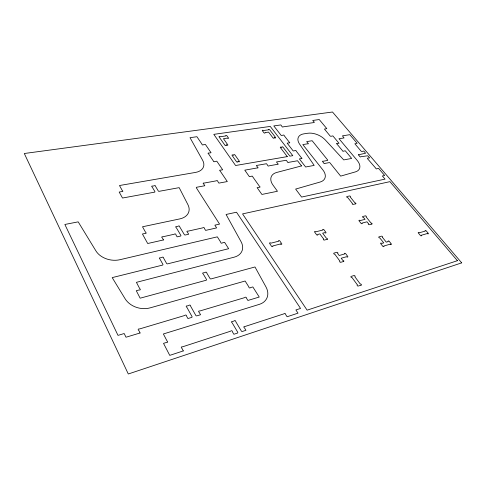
<?xml version="1.0" encoding="UTF-8"?>
<svg xmlns="http://www.w3.org/2000/svg" width="486" height="486" viewBox="0 0 486 486"><rect width="100%" height="100%" fill="white"/><g stroke="black" fill="none" stroke-linecap="round" stroke-linejoin="round"><path stroke-width="0.73" d="M358.425 154.815L359.695 156.285A0.608 0.346 26.8 0 0 360.181 156.857A0.608 0.346 26.8 0 0 360.819 156.741L367.799 155.781L369.627 157.895L367.562 158.15L367.398 158.551L375.8 168.259A0.614 0.352 27.9 0 0 376.298 168.842A0.614 0.352 27.9 0 0 376.923 168.715L378.582 168.381L384.669 175.507L382.379 175.993L385.046 179.121L301.593 197.067L295.634 189.072L320.244 181.995A14.708 8.955 25.1 0 0 322.874 169.93L302.814 144.585L307.662 143.795A0.614 0.358 24.1 0 0 308.343 143.686A0.614 0.358 24.1 0 0 307.887 143.109L306.684 141.608L312.152 140.727L327.631 159.949A0.626 0.371 25.5 0 1 327.491 160.453L323.154 161.249A0.626 0.371 25.4 0 0 322.473 161.376A0.626 0.371 25.4 0 0 322.947 161.972L323.725 162.95A0.626 0.371 25.5 0 0 324.205 163.545A0.626 0.371 25.5 0 0 324.891 163.418L329.229 162.61A0.626 0.371 25.7 0 1 330.043 162.944L340.662 176.126L355.454 171.874A14.155 8.232 26.5 0 0 357.259 160.495L338.985 138.686L344.058 137.951L342.448 135.861L349.798 134.677L357.149 143.285L354.871 143.771L361.122 151.195L361.857 151.517L363.771 151.043L365.575 153.224L358.425 154.815M336.664 143.704L342.46 150.642A0.608 0.346 25.9 0 0 342.934 151.213A0.608 0.346 25.9 0 0 343.584 151.097L345.291 150.794L351.664 158.442L343.754 159.912L325.231 139.889A13.948 8.068 24.4 0 0 307.784 133.249L303.799 133.857A14.003 8.134 24.3 0 0 299.534 144.05L314.181 165.41L305.639 166.996L299.37 158.91L301.235 158.582A0.632 0.383 24.2 0 0 301.94 158.454A0.632 0.383 24.2 0 0 301.472 157.859L296.235 151.122A0.626 0.377 23.7 0 0 295.78 150.532A0.626 0.377 23.7 0 0 295.075 150.654L293.216 150.964L287.165 143.157L289.018 142.866A0.62 0.364 23.2 0 0 289.723 142.756A0.62 0.364 23.2 0 0 289.273 142.173L284.213 135.673A0.614 0.358 22.7 0 0 283.769 135.108A0.614 0.358 22.7 0 0 283.071 135.211L281.224 135.491L273.806 125.923L280.829 124.932L281.971 126.396A0.608 0.352 22.5 0 0 282.409 126.949A0.608 0.352 22.5 0 0 283.101 126.852L314.144 122.545L314.302 122.193L312.729 120.455L319.235 119.538L326.805 128.62L324.46 129.069L330.152 136.007L330.887 136.329L332.861 135.886L339.021 143.279L336.664 143.704M461.7 262.853L128.298 373.989L24.3 153.503L332.503 112.011L461.7 262.853M183.301 350.916L169.742 355.375L163.521 343.359L166.485 342.423A0.887 0.741 17.6 0 0 167.603 342.065A0.887 0.741 17.6 0 0 167.075 341.057L163.375 333.973L259.403 304.333A18.158 13.663 25.7 0 0 265.976 286.934L254.986 266.972L211.07 278.909A0.802 0.608 21.3 0 1 210.025 278.49L206.781 273.047A0.796 0.601 20.6 0 0 206.271 272.203A0.796 0.601 20.6 0 0 205.305 272.458L203.713 272.877A0.796 0.601 20.3 0 0 202.735 273.138A0.796 0.601 20.3 0 0 203.239 273.989L206.477 279.45A0.802 0.614 20.8 0 1 206.143 280.252L140.144 298.191L136.28 290.719L139.16 289.954A0.851 0.668 13 0 0 140.254 289.668A0.851 0.668 13 0 0 139.774 288.757L136.426 282.336L234.203 257.161A17.289 12.417 21.6 0 0 241.099 241.755L226.081 214.472L236.518 212.218L300.548 308.44L295.895 309.953L298.009 313.16L287.092 316.757L285.561 314.393A0.808 0.608 30.3 0 0 284.984 313.5A0.808 0.608 30.3 0 0 284.073 313.798L244.859 326.556A0.838 0.662 27.5 0 0 243.875 326.871A0.838 0.662 27.5 0 0 244.44 327.813L245.934 330.298L242.435 331.452A0.838 0.668 27.5 0 1 241.335 331.009L235.722 321.592A0.832 0.656 26.1 0 0 235.163 320.663A0.832 0.656 26.1 0 0 234.173 320.973L232.551 321.489A0.838 0.662 25.8 0 0 231.555 321.805A0.838 0.662 25.8 0 0 232.108 322.74L237.709 332.199A0.844 0.674 27.1 0 1 237.405 333.11L233.851 334.277L232.369 331.756A0.844 0.68 26.4 0 0 231.804 330.796A0.844 0.68 26.4 0 0 230.795 331.124L182.438 346.858A0.887 0.741 20.4 0 0 181.333 347.217A0.887 0.741 20.4 0 0 181.873 348.231L183.301 350.916M457.423 260.69L307.116 310.165L242.557 213.907L389.918 181.655L457.423 260.69M361.086 285.13L358.261 286.041A0.753 0.51 32.8 0 1 357.289 285.653A0.753 0.51 32.8 0 1 357.423 284.905L351.986 277.524A0.747 0.504 32 0 1 351.026 277.135A0.747 0.504 32 0 1 351.165 276.406L353.99 275.532A0.741 0.504 32 0 1 354.944 275.92A0.741 0.504 32 0 1 354.81 276.643L360.254 284A0.753 0.51 32.9 0 1 361.22 284.389A0.753 0.51 32.9 0 1 361.086 285.13M140.077 332.977L125.989 337.229L124.197 333.53L117.995 335.376L64.863 224.465L78.191 221.853L95.894 250.873A18.814 13.924 10.6 0 0 119.981 259.7L217.339 236.834L220.814 242.356A0.759 0.541 21.2 0 0 221.306 243.14A0.759 0.541 21.2 0 0 222.217 242.921L224.611 242.338L228.639 248.698L167.652 263.843A0.808 0.608 16.3 0 1 166.595 263.418L163.569 258.036A0.802 0.601 15.7 0 0 163.096 257.197A0.802 0.601 15.7 0 0 162.087 257.44L160.423 257.841A0.808 0.601 15.5 0 0 159.408 258.084A0.808 0.601 15.5 0 0 159.876 258.929L162.889 264.335A0.808 0.614 15.7 0 1 162.506 265.119L112.199 277.609L125.066 298.702A19.458 15.352 13.4 0 0 150.192 307.845L245.138 281.017L248.929 287.05A0.79 0.595 25.5 0 0 249.47 287.906A0.79 0.595 25.5 0 0 250.399 287.633L252.835 286.928L259.238 297.037L247.89 300.463L246.451 298.137A0.802 0.614 25.7 0 0 245.904 297.256A0.802 0.614 25.7 0 0 244.956 297.541L199.679 311.034A0.838 0.668 21.2 0 0 198.646 311.344A0.838 0.668 21.2 0 0 199.175 312.273L200.566 314.734L196.909 315.839A0.844 0.674 21 0 1 195.797 315.396L190.561 306.071A0.838 0.662 19.8 0 0 190.044 305.147A0.838 0.662 19.8 0 0 189.005 305.451L187.304 305.943A0.838 0.668 19.5 0 0 186.266 306.247A0.838 0.668 19.5 0 0 186.782 307.17L192 316.538A0.851 0.68 20.4 0 1 191.636 317.431L187.912 318.549L186.533 316.052A0.851 0.686 19.6 0 0 186.01 315.11A0.851 0.686 19.6 0 0 184.953 315.42L139.403 328.998A0.893 0.735 12.8 0 0 138.255 329.338A0.893 0.735 12.8 0 0 138.753 330.34L140.077 332.977M343.59 261.474L340.771 262.294A0.729 0.492 30.5 0 1 339.823 261.911A0.729 0.492 30.5 0 1 339.975 261.213L334.787 254.16A0.723 0.486 29.7 0 1 333.846 253.783A0.723 0.486 29.7 0 1 334.003 253.097L336.81 252.313A0.723 0.48 29.8 0 1 337.746 252.69A0.723 0.48 29.8 0 1 337.594 253.37L339.167 255.502L344.586 253.965A0.723 0.48 30.3 0 1 344.732 253.279A0.723 0.48 30.3 0 1 345.661 253.656L347.703 256.383A0.723 0.48 30.5 0 1 347.557 257.07A0.723 0.48 30.5 0 1 346.621 256.693L341.202 258.248L342.788 260.393A0.729 0.492 30.6 0 1 343.736 260.775A0.729 0.492 30.6 0 1 343.59 261.474M390.294 244.154L383.794 246.019A0.699 0.443 31.6 0 1 383.697 246.669A0.699 0.443 31.6 0 1 382.798 246.305L380.738 243.711A0.699 0.443 31.4 0 1 380.842 243.067A0.699 0.443 31.4 0 1 381.741 243.425L383.727 242.86L379.76 237.867A0.693 0.431 31 0 1 378.867 237.508A0.693 0.431 31 0 1 378.971 236.876L381.51 236.178A0.693 0.431 31.1 0 1 382.397 236.536A0.693 0.431 31.1 0 1 382.3 237.162L386.267 242.143L388.235 241.585A0.693 0.431 31.6 0 1 388.332 240.947A0.693 0.431 31.6 0 1 389.219 241.305L391.279 243.875A0.693 0.437 31.8 0 1 391.187 244.513A0.693 0.437 31.8 0 1 390.294 244.154M427.34 233.523L421.356 235.242A0.674 0.407 32.4 0 1 421.295 235.85A0.674 0.407 32.4 0 1 420.433 235.503L418.367 233.037A0.674 0.401 32.2 0 1 418.428 232.43A0.674 0.401 32.2 0 1 419.284 232.776L425.274 231.081A0.668 0.395 32.4 0 1 425.323 230.479A0.668 0.395 32.4 0 1 426.173 230.826L428.245 233.262A0.674 0.395 32.5 0 1 428.196 233.869A0.674 0.395 32.5 0 1 427.34 233.523M327.206 239.325L324.405 240.06A0.711 0.474 28.4 0 1 323.476 239.689A0.711 0.474 28.4 0 1 323.646 239.027L319.861 233.894L317.674 234.452A0.711 0.468 27.8 0 1 317.504 235.103A0.711 0.468 27.8 0 1 316.58 234.732L314.655 232.101A0.705 0.468 27.6 0 1 314.825 231.451A0.705 0.468 27.6 0 1 315.748 231.822L322.88 230.018A0.699 0.462 27.9 0 1 323.044 229.374A0.699 0.462 27.9 0 1 323.962 229.744L325.893 232.344A0.705 0.462 28.2 0 1 325.735 232.988A0.705 0.462 28.2 0 1 324.818 232.624L322.655 233.177L326.44 238.292A0.711 0.468 28.5 0 1 327.364 238.669A0.711 0.468 28.5 0 1 327.206 239.325M301.514 165.92L276.716 172.451A15.212 9.605 24 0 0 272.944 185.026L277.463 191.259L261.911 194.443L257.112 187.639L259.208 187.232A0.68 0.443 22.5 0 0 259.998 187.074A0.68 0.443 22.5 0 0 259.53 186.405L252.732 176.825A0.674 0.431 21.8 0 0 252.27 176.169A0.674 0.431 21.8 0 0 251.481 176.315L249.397 176.704L244.786 170.161L257.246 167.937A0.662 0.413 21.9 0 0 258.011 167.804A0.662 0.413 21.9 0 0 257.556 167.166L256.353 165.501L266.51 163.721L267.719 165.362A0.656 0.407 22.5 0 0 268.181 165.987A0.656 0.407 22.5 0 0 268.934 165.854L277.409 164.347A0.65 0.401 23 0 0 278.15 164.213A0.65 0.401 23 0 0 277.688 163.594L276.473 161.966L286.248 160.252L287.469 161.856A0.644 0.395 23.6 0 0 287.937 162.47A0.644 0.395 23.6 0 0 288.66 162.342L297.535 160.757L301.514 165.92M371.833 224.046L369.299 224.708A0.68 0.425 29.9 0 1 368.418 224.35A0.68 0.425 29.9 0 1 368.534 223.736L367.003 221.81L362.034 223.086A0.68 0.425 29.5 0 1 361.912 223.7A0.68 0.425 29.5 0 1 361.031 223.341L359.075 220.857A0.68 0.425 29.3 0 1 359.197 220.249A0.68 0.425 29.3 0 1 360.077 220.601L365.041 219.35L363.522 217.436A0.674 0.419 29.3 0 1 362.653 217.084A0.674 0.419 29.3 0 1 362.769 216.489L365.302 215.857A0.674 0.413 29.4 0 1 366.171 216.209A0.674 0.413 29.4 0 1 366.055 216.805L371.067 223.086A0.68 0.419 30 0 1 371.942 223.439A0.68 0.419 30 0 1 371.833 224.046M280.531 243.966L272.731 245.965A0.741 0.516 25.4 0 1 272.5 246.663A0.741 0.516 25.4 0 1 271.534 246.274L269.645 243.492A0.735 0.516 25.1 0 1 269.876 242.8A0.735 0.516 25.1 0 1 270.842 243.188L278.636 241.214A0.729 0.504 25.7 0 1 278.855 240.534A0.729 0.504 25.7 0 1 279.808 240.916L281.704 243.668A0.735 0.504 25.9 0 1 281.485 244.355A0.735 0.504 25.9 0 1 280.531 243.966M355.703 203.828L353.176 204.418A0.662 0.407 28.3 0 1 352.32 204.071A0.662 0.407 28.3 0 1 352.441 203.494L347.642 197.456A0.656 0.401 27.7 0 1 346.791 197.109A0.656 0.401 27.7 0 1 346.919 196.538L349.44 195.973A0.656 0.401 27.8 0 1 350.291 196.32A0.656 0.401 27.8 0 1 350.163 196.885L354.968 202.905A0.662 0.407 28.4 0 1 355.825 203.251A0.662 0.407 28.4 0 1 355.703 203.828M163.49 239.932L147.701 243.51L142.434 234.003L145.089 233.426A0.79 0.571 14 0 0 146.098 233.207A0.79 0.571 14 0 0 145.648 232.405L142.507 226.78L179.869 218.888A17.046 11.828 16.4 0 0 187.96 204.74L179.176 187.645L159.226 191.302A0.735 0.498 15.3 0 1 158.266 190.919L155.556 186.369A0.735 0.498 15 0 0 155.131 185.658A0.735 0.498 15 0 0 154.202 185.828L152.683 186.095A0.735 0.498 14.8 0 0 151.747 186.26A0.735 0.498 14.8 0 0 152.173 186.976L154.876 191.539A0.741 0.504 14.9 0 1 154.518 192.17L122.508 198.033L119.192 192.049L121.786 191.587A0.759 0.516 12.3 0 0 122.77 191.417A0.759 0.516 12.3 0 0 122.357 190.682L119.483 185.524L195.53 172.421A15.789 10.157 17.4 0 0 202.674 160.356L190.026 137.684L196.921 136.718L202.036 144.263A0.668 0.413 18.2 0 0 202.455 144.883A0.668 0.413 18.2 0 0 203.27 144.761L205.402 144.445L211.052 152.738L208.907 153.072A0.674 0.425 18.7 0 0 208.093 153.199A0.674 0.425 18.7 0 0 208.524 153.831L213.403 161.036A0.674 0.431 19.1 0 0 213.84 161.68A0.674 0.431 19.1 0 0 214.654 161.54L216.805 161.188L222.673 169.796L220.516 170.173A0.68 0.437 19.6 0 0 219.696 170.319A0.68 0.437 19.6 0 0 220.14 170.975L227.308 181.557L218.9 183.119L217.71 181.339A0.693 0.456 19.5 0 0 217.26 180.664A0.693 0.456 19.5 0 0 216.422 180.816L204.059 183.082A0.705 0.468 18.6 0 0 203.203 183.24A0.705 0.468 18.6 0 0 203.646 183.927L204.825 185.737L196.678 187.25A0.711 0.474 18.2 0 0 196.374 187.857L219.563 224.101L214.867 225.152L216.61 227.904L205.608 230.394L204.351 228.371A0.753 0.535 19.3 0 0 203.877 227.606A0.753 0.535 19.3 0 0 202.96 227.813L187.918 231.178A0.765 0.547 17.9 0 0 186.97 231.391A0.765 0.547 17.9 0 0 187.444 232.168L188.683 234.228L185.33 234.987A0.765 0.553 17.7 0 1 184.322 234.586L179.668 226.78A0.759 0.541 17.1 0 0 179.206 226.008A0.759 0.541 17.1 0 0 178.259 226.215L176.704 226.555A0.765 0.547 16.9 0 0 175.75 226.762A0.765 0.547 16.9 0 0 176.211 227.533L180.853 235.37A0.772 0.559 17.3 0 1 180.506 236.081L177.104 236.852L175.877 234.762A0.772 0.559 16.8 0 0 175.416 233.973A0.772 0.559 16.8 0 0 174.45 234.191L162.804 236.791A0.784 0.571 15.6 0 0 161.82 237.016A0.784 0.571 15.6 0 0 162.275 237.818L163.49 239.932M287.281 156.607L235.589 165.513L213.81 134.349L270.259 126.421L292.785 155.66L289.893 156.158L282.992 147.149A0.632 0.377 22.9 0 0 282.166 146.815A0.632 0.377 22.9 0 0 281.977 147.313L281.4 147.41A0.632 0.377 22.8 0 0 280.574 147.07A0.632 0.377 22.8 0 0 280.386 147.574L287.281 156.607M238.292 161.461L237.654 161.571A0.668 0.419 20.6 0 1 237.411 162.111A0.668 0.419 20.6 0 1 236.542 161.759L232.083 155.417A0.662 0.413 20.2 0 1 232.332 154.882A0.662 0.413 20.2 0 1 233.195 155.234L233.833 155.131A0.662 0.413 20.3 0 1 234.076 154.603A0.662 0.413 20.3 0 1 234.938 154.955L239.404 161.273A0.662 0.419 20.7 0 1 239.167 161.814A0.662 0.419 20.7 0 1 238.292 161.461M226.646 144.943L226.014 145.035A0.656 0.401 19.6 0 1 225.765 145.551A0.656 0.401 19.6 0 1 224.909 145.205L219.083 136.912A0.65 0.395 19.2 0 1 219.332 136.414A0.65 0.395 19.2 0 1 220.182 136.754L225.814 135.946A0.644 0.389 19.6 0 1 226.063 135.448A0.644 0.389 19.6 0 1 226.901 135.788L228.444 137.951A0.644 0.395 19.7 0 1 228.201 138.455A0.644 0.395 19.7 0 1 227.357 138.109L223.445 138.68L227.752 144.773A0.65 0.401 19.7 0 1 227.503 145.29A0.65 0.401 19.7 0 1 226.646 144.943M274.59 137.66L274.013 137.745A0.626 0.371 22.2 0 1 273.818 138.231A0.626 0.371 22.2 0 1 272.998 137.903L268.576 132.107L264.961 132.629A0.62 0.364 21.7 0 1 264.761 133.109A0.62 0.364 21.7 0 1 263.941 132.781L262.367 130.704A0.62 0.364 21.5 0 1 262.568 130.224A0.62 0.364 21.5 0 1 263.382 130.558L268.582 129.811A0.62 0.358 21.9 0 1 268.776 129.337A0.62 0.358 21.9 0 1 269.584 129.665L275.592 137.508A0.62 0.371 22.3 0 1 275.404 137.988A0.62 0.371 22.3 0 1 274.59 137.66"/></g></svg>
